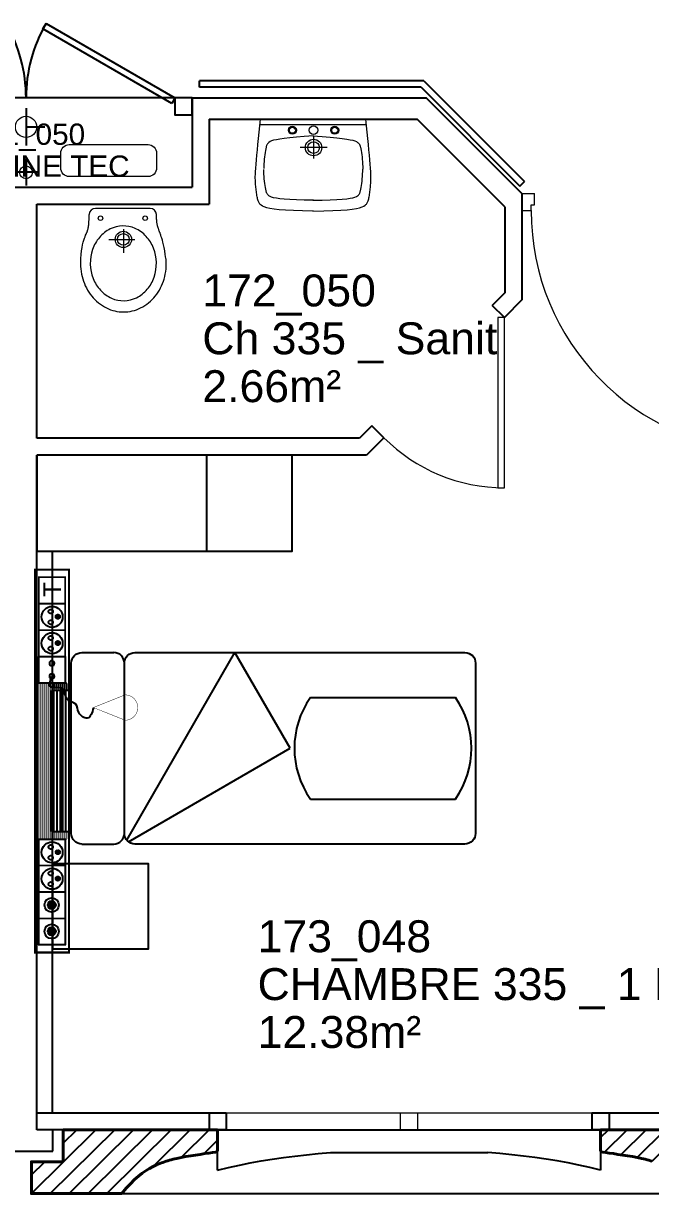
# Model space of a CAD drawing. Header units: metres. Extents: x 143.8 to 210.8, y 45.3 to 115.9.
# Drawn here: x 170.89 to 173.83, y 45.27 to 50.77 of the extents above; entities that cross this region are included whole.
import ezdxf

# ---------------------------------------------------------------- set-up
doc = ezdxf.new("R2010")
doc.units = ezdxf.units.M
doc.header["$LTSCALE"] = 0.6
doc.header["$MEASUREMENT"] = 0
for name, pattern in [('CACHÉ', [0.25, 0.125, -0.125]), ('CONTINU', [0]), ('HIDDEN2', [0.1875, 0.125, -0.0625])]:
    doc.linetypes.add(name, pattern=pattern)
doc.layers.get('0').update_dxf_attribs({"linetype": 'CONTINUOUS'})
for name, color, linetype in [('009 main courant', 181, 'CONTINUOUS'), ('010 Equipement CH', 7, 'CONTINUOUS'), ('400 Lits', 150, 'CONTINUOUS'), ('A_AGENC', 204, 'CONTINUOUS'), ('A_EQMP', 142, 'CONTINUOUS'), ('A_Etiqu_Gaine', 8, 'CONTINUOUS'), ('A_Etiqu_Gaine_code', 8, 'CONTINUOUS'), ('A_Etiqu_Local', 8, 'CONTINUOUS'), ('A_HACH_STRUC', 7, 'CONTINUOUS'), ('A_MUR_CLOIS', 8, 'CONTINU'), ('A_MURS_ALÈG', 7, 'CONTINU')]:
    doc.layers.add(name, color=color, linetype=linetype)
for name, color, linetype, lineweight in [('A_CHASS', 4, 'CONTINU', 0), ('A_MURS_STRU', 7, 'CONTINU', 40), ('A_PORTE', 8, 'CONTINU', 0), ('A_SANI', 5, 'CONTINU', 0)]:
    doc.layers.add(name, color=color, linetype=linetype, lineweight=lineweight)
doc.styles.add('Attribut', font='arial.ttf')
pattern_1 = [(0, (-148.712983, -85.579135), (0.0046875, 0.009375), [0, -0.009375])]

# ---------------------------------------------------------------- blocks, each defined once
blk = doc.blocks.new('TIRETTE-LIT')
at = {"layer": 'A_EQMP'}
h = blk.add_hatch(color=256, dxfattribs=at)
h.paths.add_polyline_path([(8.95, 3.75, 1), (6.05, 3.75, 1)])
h.paths.add_polyline_path([(6.05, -3.75, 1), (8.95, -3.75, 1)])
for p, q in [((0, 7.5), (0, -7.5)), ((15, 7.5), (0, 7.5)), ((15, -7.5), (15, 7.5)), ((0, -7.5), (15, -7.5))]:
    blk.add_line(p, q, dxfattribs=at)
at = {"layer": 'A_EQMP', "const_width": 0.24}
for points in [[(31.04, 21.42), (49.04, 28.62)], [(49.04, 28.62), (49.04, 14.22)], [(31.04, 21.42), (49.04, 14.22)]]:
    blk.add_lwpolyline(points, dxfattribs=at)
for points in [[(49.04, 14.22, 1), (49.04, 28.62, 1)], [(49.04, 27.42, 1.477033), (49.04, 27.42)]]:
    blk.add_lwpolyline(points, format="xyb", dxfattribs=at)
at = {"layer": 'A_EQMP'}
for centre in [(7.5, 3.75), (7.5, -3.75)]:
    blk.add_circle(centre, 1.45, dxfattribs=at)
blk.add_spline([(31.1, 21.54), (27.52, 27.45), (22.69, 24.22), (21.08, 19.57), (16.82, 17.32), (12.68, 10.42), (6.83, 9.91), (7.17, 3.87)], degree=3, dxfattribs=at)
blk = doc.blocks.new('A$C01C47C35')
at = {"layer": 'A_EQMP', "linetype": 'Continuous'}
h = blk.add_hatch(dxfattribs=at)
h.set_pattern_fill('DOTS', color=256, scale=0.15, style=0)
h.set_pattern_definition(pattern_1)
edge = h.paths.add_edge_path()
edge.add_line((1.2716, 0.4664), (1.2726, 0.4664))
edge.add_line((1.2726, 0.4664), (1.2726, 0.4839))
edge.add_line((1.2726, 0.4839), (0.5387, 0.4839))
edge.add_line((0.5387, 0.4839), (0.5387, 0.3239))
edge.add_line((0.5387, 0.3239), (0.574, 0.3239))
edge.add_line((0.574, 0.3239), (0.574, 0.4066))
edge.add_line((0.574, 0.4066), (0.905, 0.4066))
edge.add_line((0.905, 0.4066), (1.236, 0.4066))
edge.add_line((1.236, 0.4066), (1.236, 0.3499))
edge.add_spline(control_points=[(1.236, 0.3499), (1.2411, 0.3527), (1.2564, 0.3661), (1.2412, 0.4135), (1.2624, 0.4158), (1.2716, 0.4145)], knot_values=[28.337457, 28.337457, 28.337457, 28.337457, 30.502349, 36.382785, 39.476515, 39.476515, 39.476515, 39.476515], degree=3, periodic=0)
edge.add_line((1.2716, 0.4145), (1.2716, 0.4664))
at = {"layer": 'A_EQMP', "linetype": 'HIDDEN2'}
for points in [[(0.1237, 0.4052, 1), (0.0853, 0.4052, 1)], [(0.2478, 0.4052, 1), (0.2095, 0.4052, 1)], [(0.3424, 0.3767, 1), (0.3629, 0.3767, 1)], [(0.4665, 0.3767, 1), (0.487, 0.3767, 1)], [(1.4493, 0.3767, 1), (1.4697, 0.3767, 1)], [(1.5734, 0.3767, 1), (1.5939, 0.3767, 1)]]:
    blk.add_hatch(color=256, dxfattribs=at).paths.add_polyline_path(points)
at = {"layer": 'A_EQMP'}
h = blk.add_hatch(dxfattribs=at)
h.set_pattern_fill('PLASTI', color=1, scale=0.16551, style=0)
h.set_pattern_definition([(360, (-8.3594, 6.80946), (1e-17, 0.04137741), []), (360, (-8.3594, 6.81463), (1e-17, 0.04137741), []), (360, (-8.3594, 6.819804), (1e-17, 0.04137741), []), (360, (-8.3594, 6.83532), (1e-17, 0.04137741), [])])
h.paths.add_polyline_path([(1.236, 0.3239), (1.236, 0.4066), (0.905, 0.4066), (0.574, 0.4066), (0.574, 0.3239)])
at = {"layer": 'A_EQMP', "linetype": 'Continuous'}
h = blk.add_hatch(dxfattribs=at)
h.set_pattern_fill('DOTS', color=256, scale=0.15, style=0)
h.set_pattern_definition(pattern_1)
edge = h.paths.add_edge_path()
edge.add_spline(control_points=[(1.2716, 0.4145), (1.2624, 0.4158), (1.2412, 0.4135), (1.2564, 0.3661), (1.2411, 0.3527), (1.236, 0.3499)], knot_values=[28.337457, 28.337457, 28.337457, 28.337457, 31.431187, 37.311623, 39.476515, 39.476515, 39.476515, 39.476515], degree=3, periodic=0)
edge.add_line((1.236, 0.3499), (1.236, 0.3239))
edge.add_line((1.236, 0.3239), (1.2739, 0.3239))
edge.add_line((1.2739, 0.3239), (1.2739, 0.3423))
edge.add_line((1.2739, 0.3423), (1.2722, 0.3423))
edge.add_line((1.2722, 0.3423), (1.2722, 0.3423))
edge.add_line((1.2722, 0.3423), (1.2716, 0.3423))
edge.add_line((1.2716, 0.3423), (1.2716, 0.4145))
at = {"layer": 'A_EQMP'}
for p, q in [((0.574, 0.4066), (0.574, 0.3239)), ((0.905, 0.4066), (0.574, 0.4066)), ((0.905, 0.4066), (1.236, 0.4066)), ((1.236, 0.3239), (1.236, 0.4066)), ((0.574, 0.3239), (1.236, 0.3239))]:
    blk.add_line(p, q, dxfattribs=at)
for points, const_width in [([(1.805, 0.3239), (1.805, 0.4839), (0.005, 0.4839), (0.005, 0.3239)], 0.01), ([(0.5378, 0.3423), (0.5378, 0.4664), (0.0412, 0.4664), (0.0412, 0.3423)], 0.00828), ([(1.7688, 0.3423), (1.7688, 0.4664), (1.2722, 0.4664), (1.2722, 0.3423)], 0.00828)]:
    blk.add_lwpolyline(points, close=True, dxfattribs=dict(at, const_width=const_width))
at = {"layer": 'A_EQMP', "linetype": 'Continuous'}
blk.add_lwpolyline([(0.0412, 0.4664), (0.5378, 0.4664), (0.5378, 0.3423), (0.0412, 0.3423)], close=True, dxfattribs=at)
at = {"layer": 'A_EQMP', "const_width": 0.00828}
for points in [[(0.1654, 0.4664), (0.1654, 0.3423)], [(0.2895, 0.4664), (0.2895, 0.3423)], [(0.2895, 0.4664), (0.2895, 0.3423)], [(0.4136, 0.4664), (0.4136, 0.3423)], [(1.3964, 0.4664), (1.3964, 0.3423)], [(1.5205, 0.4664), (1.5205, 0.3423)], [(1.6446, 0.4664), (1.6446, 0.3423)], [(1.7688, 0.4664), (1.7688, 0.3423)]]:
    blk.add_lwpolyline(points, dxfattribs=at)
at = {"layer": 'A_EQMP'}
for centre, radius in [((0.3517, 0.4036), 0.0493), ((0.4759, 0.4036), 0.0493), ((1.4586, 0.4036), 0.0493), ((1.5827, 0.4036), 0.0493), ((0.1045, 0.4058), 0.0338), ((0.1045, 0.4052), 0.0192), ((0.2286, 0.4058), 0.0338), ((0.2286, 0.4052), 0.0192)]:
    blk.add_circle(centre, radius, dxfattribs=at)
at = {"layer": 'A_EQMP', "linetype": 'HIDDEN2'}
for centre in [(0.3265, 0.41), (0.3526, 0.3767), (0.3769, 0.41), (0.4506, 0.41), (0.4768, 0.3767), (0.5011, 0.41), (1.4334, 0.41), (1.4595, 0.3767), (1.4838, 0.41), (1.5575, 0.41), (1.5836, 0.3767), (1.6079, 0.41)]:
    blk.add_circle(centre, 0.0102, dxfattribs=at)
at = {"layer": 'A_EQMP', "linetype": 'HIDDEN2', "xscale": -0.00827548159, "yscale": 0.00827548159, "zscale": 0.00827548159, "rotation": 90}
blk.add_blockref('TIRETTE-LIT', (1.3337, 0.4664), dxfattribs=at)
at = {"layer": 'A_EQMP', "linetype": 'HIDDEN2', "insert": (1.6759, 0.4453), "char_height": 0.082755, "width": 0.124132, "attachment_point": 1}
blk.add_mtext('\\fArial|b0|i0|c0|p34;T', dxfattribs=at)
blk = doc.blocks.new('A_Etiqu_Local')
at = {"style": 'Attribut', "flags": 1}
for tag, p in [('CODE_HOPITAL', (-0.4463, 1.632)), ('CODE_SITE', (-0.4463, 1.407)), ('CODE_BATIMENT', (-0.4463, 1.182)), ('CODE_SECTEUR', (-0.4463, 0.957)), ('CODE_ETAGE', (-0.4463, 0.732)), ('NOM_NORMALISE', (-0.4463, -0.843)), ('SECTEUR_ACTIVITE', (-0.4463, -1.068)), ('SOUS_SECTEUR_ACTIVITE', (-0.4463, -1.293)), ('VOLUME', (-0.4463, -1.518)), ('SERVICE', (-0.4463, -1.743)), ('CODE_UG', (-0.4463, -1.968)), ('CODE_UA', (-0.4463, -2.193)), ('CODE_POLE', (-0.4463, -2.418)), ('OCCUPANT_EXTERNE', (-0.4463, -2.643)), ('DISPONIBILITE', (-0.4463, -2.868)), ('ACCES_HANDICAPES', (-0.4463, -3.093)), ('NATURE_SOL', (-0.4463, -3.318)), ('RISQUE_LABORATOIRE', (-0.4463, -3.543)), ('AMIANTE', (-0.4463, -3.768))]:
    blk.add_attdef(tag, p, '', height=0.15, dxfattribs=at)
at = {"layer": 'A_Etiqu_Local', "style": 'Attribut'}
for tag, p in [('CODE_PIECE', (-0.4463, 0.282)), ('NOM_USAGE', (-0.4463, 0.057)), ('SURFACE', (-0.4463, -0.168))]:
    blk.add_attdef(tag, p, '', height=0.15, dxfattribs=at)
blk = doc.blocks.new('A_Etiqu_Gaine')
at = {"style": 'Attribut', "flags": 1}
for tag, p in [('CODE_HOPITAL', (-0.4323, 0.8651)), ('CODE_SITE', (-0.4323, 0.7151)), ('CODE_BATIMENT', (-0.4323, 0.5651)), ('CODE_SECTEUR', (-0.4323, 0.4151)), ('CODE_ETAGE', (-0.4323, 0.2651)), ('NOM_NORMALISE', (-0.4323, -0.3349)), ('SECTEUR_ACTIVITE', (-0.4323, -0.4849)), ('SOUS_SECTEUR_ACTIVITE', (-0.4323, -0.6349)), ('SURFACE', (-0.4323, -0.7849)), ('CODE_UG', (-0.4323, -0.9349)), ('CODE_POLE', (-0.4323, -1.0849)), ('AMIANTE', (-0.4323, -1.2349))]:
    blk.add_attdef(tag, p, '', height=0.1, dxfattribs=at)
at = {"layer": 'A_Etiqu_Gaine', "style": 'Attribut'}
blk.add_attdef('NOM_USAGE', (-0.4323, -0.1849), '', height=0.1, dxfattribs=at)
at = {"layer": 'A_Etiqu_Gaine_code', "style": 'Attribut'}
blk.add_attdef('CODE_PIECE', (-0.4323, -0.0349), '', height=0.1, dxfattribs=at)
blk = doc.blocks.new('BROCA2-G169')
at = {"layer": '400 Lits', "linetype": 'Continuous'}
for p, q in [((26.124886, 2.275005), (26.274879, 2.275005)), ((26.33577, 1.39386), (26.844498, 2.275005)), ((27.104309, 1.825005), (26.844498, 2.275005)), ((26.324883, 1.425003), (26.324883, 2.225006)), ((26.343739, 1.385891), (27.104309, 1.825005)), ((26.124886, 1.375004), (26.274879, 1.375004))]:
    blk.add_line(p, q, dxfattribs=at)
for points in [[(26.124886, 1.375004, -0.414213), (26.074886, 1.425003), (26.074883, 2.225006, -0.414214), (26.124886, 2.275006)], [(26.274879, 1.375004, 0.414213), (26.324879, 1.425003), (26.324883, 2.225006, 0.414214), (26.274879, 2.275006)], [(26.374886, 1.375004, -0.414213), (26.324886, 1.425003), (26.324883, 2.225006, -0.414214), (26.374886, 2.275006)], [(26.374611, 2.275005), (27.924881, 2.275005, -0.414213), (27.974881, 2.225006), (27.974884, 1.425003, -0.414214), (27.924881, 1.375003), (26.374611, 1.375004)]]:
    blk.add_lwpolyline(points, format="xyb", dxfattribs=at)
blk = doc.blocks.new('BROCA2-G170')
at = {"layer": '400 Lits', "linetype": 'Continuous'}
for p, q in [((27.198807, 2.063557), (27.880386, 2.063557)), ((27.198807, 1.586452), (27.880386, 1.586452))]:
    blk.add_line(p, q, dxfattribs=at)
for start, end in [(145.007771, 214.992539), (325.007913, 34.99193)]:
    blk.add_arc((27.539597, 1.825005), 0.415985, start, end, dxfattribs=at)

msp = doc.modelspace()

# ---------------------------------------------------------------- hatches: boundary and pattern name
at = {"layer": 'A_HACH_STRUC'}
h = msp.add_hatch(dxfattribs=at)
h.set_pattern_fill('ANSI31', color=8, scale=0.5, angle=359.7696, style=0)
h.set_pattern_definition([(44.7696, (170.9252, 45.27117), (-0.044016, 0.0443715), [])])
h.paths.add_polyline_path([(171.8002, 45.5712), (171.7602, 45.5712), (171.0751, 45.5712), (171.0751, 45.4212), (170.9252, 45.4212), (170.9252, 45.2712), (171.3502, 45.2712), (171.3705, 45.296), (171.3903, 45.3178), (171.4095, 45.3367), (171.4282, 45.353), (171.4462, 45.3671), (171.4638, 45.3791), (171.4808, 45.3893), (171.4972, 45.3981), (171.5132, 45.4056), (171.5285, 45.4122), (171.5361, 45.4152), (171.5435, 45.418), (171.5509, 45.4208), (171.5585, 45.4233), (171.5661, 45.4258), (171.574, 45.4282), (171.5821, 45.4305), (171.5906, 45.4327), (171.5995, 45.4348), (171.6089, 45.4369), (171.6292, 45.441), (171.651, 45.445), (171.6736, 45.4488), (171.6965, 45.4524), (171.7188, 45.4557), (171.7401, 45.4589), (171.7595, 45.4617), (171.7764, 45.4643), (171.7903, 45.4665), (171.8002, 45.4683)])
h = msp.add_hatch(dxfattribs=at)
h.set_pattern_fill('ANSI31', color=8, scale=0.5, angle=359.7696, style=0)
h.set_pattern_definition([(44.7696, (173.60019, 45.27117), (-0.044016, 0.0443715), [])])
h.paths.add_polyline_path([(174.3253, 45.5712), (173.6002, 45.5712), (173.6002, 45.4683), (173.6101, 45.4665), (173.624, 45.4643), (173.6409, 45.4617), (173.6603, 45.4589), (173.6816, 45.4557), (173.7039, 45.4524), (173.7268, 45.4488), (173.7494, 45.445), (173.7712, 45.441), (173.7915, 45.4369), (173.8009, 45.4348), (173.8098, 45.4327), (173.8182, 45.4305), (173.8264, 45.4282), (173.8343, 45.4258), (173.8419, 45.4233), (173.8494, 45.4208), (173.8569, 45.418), (173.8643, 45.4152), (173.8718, 45.4122), (173.8872, 45.4056), (173.9032, 45.3981), (173.9196, 45.3893), (173.9366, 45.3791), (173.9541, 45.3671), (173.9722, 45.353), (173.9909, 45.3367), (174.0101, 45.3178), (174.0298, 45.296), (174.0502, 45.2712), (174.4752, 45.2712), (174.4752, 45.4212), (174.3253, 45.4212)])

# ---------------------------------------------------------------- linework, layer by layer
at = {"layer": '009 main courant', "color": 8, "linetype": 'Continuous'}
for p, q in [((171.7156, 50.4711), (171.7155, 50.5011)), ((172.7689, 50.5011), (171.7155, 50.5011)), ((172.7689, 50.5011), (173.2423, 50.0276)), ((172.7565, 50.4711), (171.7155, 50.4711)), ((172.7565, 50.4711), (173.2211, 50.0064)), ((173.2211, 50.0064), (173.2423, 50.0276))]:
    msp.add_line(p, q, dxfattribs=at)
at = {"layer": 'A_AGENC', "color": 8, "linetype": 'Continuous'}
for p, q in [((170.9787, 50.7451), (170.9937, 50.7711)), ((170.9937, 50.7711), (171.5999, 50.4211)), ((171.5849, 50.3951), (170.9787, 50.7451)), ((171.6799, 50.4211), (170.1199, 50.4211)), ((171.5999, 50.4211), (171.5849, 50.3951))]:
    msp.add_line(p, q, dxfattribs=at)
msp.add_lwpolyline([(171.5999, 50.4211), (171.5999, 50.3411), (171.6799, 50.3411), (171.6799, 50.4211)], dxfattribs=at)
for centre, start, end in [((170.1999, 50.4211), 360, 30), ((171.5999, 50.4211), 150, 180)]:
    msp.add_arc(centre, 0.7, start, end, dxfattribs=at)
at = {"layer": 'A_CHASS', "color": 8, "linetype": 'Continuous'}
for p, q in [((171.8402, 45.6512), (173.5602, 45.6512)), ((173.5602, 45.5712), (171.8402, 45.5712))]:
    msp.add_line(p, q, dxfattribs=at)
at = {"layer": 'A_CHASS', "color": 8, "linetype": 'CACHÉ'}
msp.add_lwpolyline([(172.6602, 45.5712), (172.6602, 45.6512), (172.7402, 45.6512), (172.7402, 45.5712)], close=True, dxfattribs=at)
at = {"layer": 'A_EQMP', "color": 8, "linetype": 'Continuous'}
for p, q in [((170.8998, 50.3727), (170.8998, 50.197)), ((170.8998, 50.2848), (170.9877, 50.2848)), ((170.8998, 50.1326), (170.8998, 50.0096)), ((170.9613, 50.0711), (170.8383, 50.0711)), ((171.7499, 48.2911), (171.7499, 48.7411)), ((171.0247, 45.6512), (171.0248, 48.2911))]:
    msp.add_line(p, q, dxfattribs=at)
for points in [[(170.9499, 48.7411), (170.9499, 48.2911), (172.1499, 48.2911), (172.1499, 48.7411)], [(171.0247, 46.4212), (171.4747, 46.4212), (171.4747, 46.8212), (171.0247, 46.8212)]]:
    msp.add_lwpolyline(points, close=True, dxfattribs=at)
at = {"layer": 'A_MUR_CLOIS', "color": 8, "linetype": 'Continuous'}
for p, q in [((171.6799, 50.4211), (171.6799, 50.0015)), ((171.6799, 50.4211), (172.7798, 50.4211)), ((173.2298, 49.9711), (172.7798, 50.4211)), ((171.7599, 50.3211), (171.7599, 49.9215)), ((171.7599, 50.3211), (172.7384, 50.3211)), ((173.1498, 49.9096), (172.7384, 50.3211)), ((170.1199, 50.0015), (171.6799, 50.0015)), ((173.2298, 49.9711), (173.2298, 49.4711)), ((170.9499, 49.9215), (171.7599, 49.9215)), ((170.9499, 48.8211), (170.9499, 49.9215)), ((173.1498, 49.9096), (173.1498, 49.5042)), ((173.1498, 49.5042), (173.0911, 49.4455)), ((173.1476, 49.3889), (173.0911, 49.4455)), ((173.2298, 49.4711), (173.1476, 49.3889)), ((172.5254, 48.8798), (172.4667, 48.821)), ((172.582, 48.8232), (172.5254, 48.8798)), ((172.4667, 48.8211), (170.9499, 48.8211)), ((172.582, 48.8232), (172.4998, 48.7411)), ((172.4998, 48.7411), (170.9499, 48.7411)), ((170.9502, 45.5712), (170.9499, 48.7411)), ((171.8402, 45.5712), (170.9502, 45.5712)), ((171.0251, 45.4712), (171.0251, 45.5712)), ((174.3753, 45.5712), (173.5602, 45.5712)), ((170.7753, 45.4712), (171.0251, 45.4712))]:
    msp.add_line(p, q, dxfattribs=at)
for points in [[(170.9502, 45.5712), (170.9502, 45.6512), (171.8402, 45.6512)], [(171.7602, 45.6512), (171.7602, 45.5712)], [(171.8402, 45.6512), (171.8402, 45.5712)], [(173.5602, 45.5712), (173.5602, 45.6512), (174.3753, 45.6512)], [(173.6402, 45.6512), (173.6402, 45.5712)]]:
    msp.add_lwpolyline(points, dxfattribs=at)
at = {"layer": 'A_MURS_ALÈG', "color": 8, "ltscale": 200}
for p, q in [((171.8002, 45.3812), (171.8002, 45.5712)), ((173.6002, 45.5712), (173.6002, 45.3812)), ((172.0048, 45.4247), (172.0567, 45.4332)), ((172.0567, 45.4332), (172.1093, 45.4408)), ((172.1093, 45.4408), (172.1627, 45.4477)), ((172.1627, 45.4477), (172.2174, 45.4539)), ((172.2174, 45.4539), (172.2733, 45.4595)), ((172.2733, 45.4595), (172.3308, 45.4646)), ((172.3308, 45.4646), (173.0696, 45.4646)), ((173.1271, 45.4595), (173.0696, 45.4646)), ((173.183, 45.4539), (173.1271, 45.4595)), ((173.2376, 45.4477), (173.183, 45.4539)), ((173.2911, 45.4408), (173.2376, 45.4477)), ((173.3437, 45.4332), (173.2911, 45.4408)), ((173.3956, 45.4247), (173.3437, 45.4332)), ((171.8002, 45.3812), (171.8514, 45.3936)), ((171.8514, 45.3936), (171.9024, 45.405)), ((171.9024, 45.405), (171.9535, 45.4153)), ((171.9535, 45.4153), (172.0048, 45.4247)), ((173.4469, 45.4153), (173.3956, 45.4247)), ((173.498, 45.405), (173.4469, 45.4153)), ((173.549, 45.3936), (173.498, 45.405)), ((173.6002, 45.3812), (173.549, 45.3936)), ((171.3502, 45.2712), (174.0502, 45.2712))]:
    msp.add_line(p, q, dxfattribs=at)
at = {"layer": 'A_MURS_ALÈG', "color": 8, "linetype": 'Continuous'}
msp.add_line((171.8002, 45.5712), (173.6002, 45.5712), dxfattribs=at)
at = {"layer": 'A_MURS_STRU', "color": 8, "linetype": 'Continuous'}
for p, q in [((171.0751, 45.4212), (171.0751, 45.5712)), ((171.8002, 45.5712), (171.0751, 45.5712)), ((171.8002, 45.4712), (171.8002, 45.5712)), ((173.6002, 45.5712), (174.3253, 45.5712)), ((173.6002, 45.4712), (173.6002, 45.5712))]:
    msp.add_line(p, q, dxfattribs=at)
for points in [[(171.3502, 45.2712), (171.3705, 45.296), (171.3903, 45.3178), (171.4095, 45.3367), (171.4282, 45.353), (171.4462, 45.3671), (171.4638, 45.3791), (171.4808, 45.3893), (171.4972, 45.3981), (171.5132, 45.4056), (171.5285, 45.4122), (171.5285, 45.4122), (171.5361, 45.4152), (171.5435, 45.418), (171.5509, 45.4208), (171.5585, 45.4233), (171.5661, 45.4258), (171.574, 45.4282), (171.5821, 45.4305), (171.5906, 45.4327), (171.5995, 45.4348), (171.6089, 45.4369), (171.6089, 45.4369), (171.6292, 45.441), (171.651, 45.445), (171.6736, 45.4488), (171.6965, 45.4524), (171.7188, 45.4557), (171.7401, 45.4589), (171.7595, 45.4617), (171.7764, 45.4643), (171.7903, 45.4665), (171.8003, 45.4684)], [(173.8419, 45.4233), (173.8343, 45.4258), (173.8264, 45.4282), (173.8182, 45.4305), (173.8098, 45.4327), (173.8009, 45.4348), (173.7915, 45.4369), (173.7915, 45.4369), (173.7712, 45.441), (173.7494, 45.445), (173.7268, 45.4488), (173.7039, 45.4524), (173.6816, 45.4557), (173.6603, 45.4589), (173.6409, 45.4617), (173.624, 45.4643), (173.6101, 45.4665), (173.6001, 45.4684)], [(171.0751, 45.4212), (170.9252, 45.4212), (170.9252, 45.2712), (171.3502, 45.2712)]]:
    msp.add_lwpolyline(points, dxfattribs=at)
at = {"layer": 'A_PORTE', "color": 8, "linetype": 'Continuous'}
for p, q in [((173.2298, 49.9711), (173.2298, 49.8911)), ((173.2298, 49.9711), (173.2897, 49.9711)), ((173.2897, 49.9188), (173.2897, 49.9711)), ((173.2298, 49.8911), (173.2737, 49.8911)), ((173.2737, 49.8911), (173.2737, 49.9188)), ((173.2737, 49.9188), (173.2897, 49.9188))]:
    msp.add_line(p, q, dxfattribs=at)
msp.add_lwpolyline([(173.1176, 49.3889), (173.1176, 48.5889), (173.1476, 48.5889), (173.1476, 49.3889)], close=True, dxfattribs=at)
at = {"layer": 'A_PORTE', "color": 8}
msp.add_arc((174.4057, 49.8911), 1.132, 180, 268.4814, dxfattribs=at)
at = {"layer": 'A_PORTE', "color": 8, "linetype": 'Continuous'}
msp.add_arc((173.1476, 49.3889), 0.8, 225, 270, dxfattribs=at)
at = {"layer": 'A_SANI', "color": 8, "linetype": 'Continuous'}
for p, q in [((171.9954, 50.2593), (171.9984, 50.2896)), ((171.9984, 50.2896), (172.0015, 50.3211)), ((172.0015, 50.3211), (172.4968, 50.3211)), ((172.0015, 50.2961), (172.4968, 50.2961)), ((172.4999, 50.2896), (172.4968, 50.3211)), ((172.5029, 50.2593), (172.4999, 50.2896)), ((171.9897, 50.2026), (171.9924, 50.2303)), ((171.9924, 50.2303), (171.9954, 50.2593)), ((172.2511, 50.2386), (172.2511, 50.1365)), ((172.5059, 50.2303), (172.5029, 50.2593)), ((172.5087, 50.2026), (172.5059, 50.2303)), ((171.9847, 50.1521), (171.9871, 50.1765)), ((171.9871, 50.1765), (171.9897, 50.2026)), ((172.3144, 50.1875), (172.1879, 50.1875)), ((172.5113, 50.1765), (172.5087, 50.2026)), ((172.5136, 50.1521), (172.5113, 50.1765)), ((171.9793, 50.0902), (171.9808, 50.1088)), ((171.9808, 50.1088), (171.9826, 50.1294)), ((171.9826, 50.1294), (171.9847, 50.1521)), ((172.5157, 50.1294), (172.5136, 50.1521)), ((172.5175, 50.1088), (172.5157, 50.1294)), ((172.519, 50.0902), (172.5175, 50.1088)), ((171.9774, 50.0533), (171.9776, 50.0597)), ((171.9774, 50.0473), (171.9774, 50.0533)), ((171.9776, 50.0597), (171.9779, 50.0665)), ((171.9779, 50.0665), (171.9783, 50.0738)), ((171.9783, 50.0738), (171.9793, 50.0902)), ((172.5201, 50.0738), (172.519, 50.0902)), ((172.5204, 50.0665), (172.5201, 50.0738)), ((172.5207, 50.0597), (172.5204, 50.0665)), ((172.5209, 50.0533), (172.5207, 50.0597)), ((172.5209, 50.0473), (172.5209, 50.0533)), ((171.9774, 50.0415), (171.9774, 50.0473)), ((171.9775, 50.0358), (171.9774, 50.0415)), ((171.9777, 50.0302), (171.9775, 50.0358)), ((171.978, 50.0246), (171.9777, 50.0302)), ((171.9784, 50.0189), (171.978, 50.0246)), ((171.9789, 50.013), (171.9784, 50.0189)), ((171.9794, 50.0068), (171.9789, 50.013)), ((171.98, 50.0004), (171.9794, 50.0068)), ((171.9807, 49.9939), (171.98, 50.0004)), ((171.9815, 49.9874), (171.9807, 49.9939)), ((172.5168, 49.9874), (172.5176, 49.9939)), ((172.5176, 49.9939), (172.5183, 50.0004)), ((172.5183, 50.0004), (172.5189, 50.0068)), ((172.5189, 50.0068), (172.5194, 50.013)), ((172.5194, 50.013), (172.5199, 50.0189)), ((172.5199, 50.0189), (172.5203, 50.0246)), ((172.5203, 50.0246), (172.5206, 50.0302)), ((172.5206, 50.0302), (172.5208, 50.0358)), ((172.5208, 50.0358), (172.5209, 50.0415)), ((172.5209, 50.0415), (172.5209, 50.0473)), ((171.9823, 49.9808), (171.9815, 49.9874)), ((171.9832, 49.9743), (171.9823, 49.9808)), ((171.9841, 49.9681), (171.9832, 49.9743)), ((171.985, 49.962), (171.9841, 49.9681)), ((171.986, 49.9563), (171.985, 49.962)), ((171.9871, 49.951), (171.986, 49.9563)), ((171.9881, 49.9461), (171.9871, 49.951)), ((171.9893, 49.9417), (171.9881, 49.9461)), ((171.9905, 49.9377), (171.9893, 49.9417)), ((172.5078, 49.9377), (172.5091, 49.9417)), ((172.5091, 49.9417), (172.5102, 49.9461)), ((172.5102, 49.9461), (172.5113, 49.951)), ((172.5113, 49.951), (172.5123, 49.9563)), ((172.5123, 49.9563), (172.5133, 49.962)), ((172.5133, 49.962), (172.5142, 49.9681)), ((172.5142, 49.9681), (172.5152, 49.9743)), ((172.5152, 49.9743), (172.516, 49.9808)), ((172.516, 49.9808), (172.5168, 49.9874)), ((171.4833, 49.9015), (171.2261, 49.9015)), ((171.9918, 49.934), (171.9905, 49.9377)), ((171.9933, 49.9306), (171.9918, 49.934)), ((171.995, 49.9275), (171.9933, 49.9306)), ((171.9969, 49.9247), (171.995, 49.9275)), ((171.999, 49.922), (171.9969, 49.9247)), ((172.0015, 49.9195), (171.999, 49.922)), ((172.0042, 49.9172), (172.0015, 49.9195)), ((172.0108, 49.9126), (172.0042, 49.9172)), ((172.0195, 49.9084), (172.0108, 49.9126)), ((172.0311, 49.9046), (172.0195, 49.9084)), ((172.0461, 49.9011), (172.0311, 49.9046)), ((172.0654, 49.898), (172.0461, 49.9011)), ((172.0897, 49.8954), (172.0654, 49.898)), ((172.1197, 49.8931), (172.0897, 49.8954)), ((172.1562, 49.8914), (172.1197, 49.8931)), ((172.1997, 49.8901), (172.1562, 49.8914)), ((172.2511, 49.8893), (172.1997, 49.8901)), ((172.2472, 49.8893), (172.2986, 49.8901)), ((172.2986, 49.8901), (172.3422, 49.8914)), ((172.3422, 49.8914), (172.3786, 49.8931)), ((172.3786, 49.8931), (172.4086, 49.8954)), ((172.4086, 49.8954), (172.4329, 49.898)), ((172.4329, 49.898), (172.4522, 49.9011)), ((172.4522, 49.9011), (172.4673, 49.9046)), ((172.4673, 49.9046), (172.4788, 49.9084)), ((172.4788, 49.9084), (172.4875, 49.9126)), ((172.4875, 49.9126), (172.4941, 49.9172)), ((172.4941, 49.9172), (172.4969, 49.9195)), ((172.4969, 49.9195), (172.4993, 49.922)), ((172.4993, 49.922), (172.5014, 49.9247)), ((172.5014, 49.9247), (172.5033, 49.9275)), ((172.5033, 49.9275), (172.505, 49.9306)), ((172.505, 49.9306), (172.5065, 49.934)), ((172.5065, 49.934), (172.5078, 49.9377)), ((171.196, 49.8695), (171.1962, 49.8727)), ((171.5134, 49.8695), (171.5133, 49.8727)), ((171.3572, 49.8046), (171.3572, 49.6923)), ((171.2888, 49.7557), (171.4109, 49.7557))]:
    msp.add_line(p, q, dxfattribs=at)
for points in [[(172.2514, 50.2422), (172.2074, 50.2392), (172.1702, 50.2363), (172.1391, 50.2334), (172.1134, 50.2305), (172.0927, 50.2276), (172.0763, 50.2246), (172.0635, 50.2216), (172.0538, 50.2185), (172.0466, 50.2153), (172.0412, 50.2119), (172.0412, 50.2119), (172.039, 50.2102), (172.037, 50.2085), (172.0354, 50.2066), (172.0339, 50.2046), (172.0326, 50.2025), (172.0315, 50.2002), (172.0305, 50.1978), (172.0296, 50.1951), (172.0288, 50.1921), (172.028, 50.1889), (172.028, 50.1889), (172.0264, 50.1816), (172.0248, 50.1732), (172.0233, 50.164), (172.0219, 50.154), (172.0206, 50.1436), (172.0194, 50.1327), (172.0184, 50.1216), (172.0176, 50.1104), (172.017, 50.0994), (172.0167, 50.0886)], [(172.248, 50.2422), (172.292, 50.2392), (172.3292, 50.2363), (172.3603, 50.2334), (172.3859, 50.2305), (172.4067, 50.2276), (172.4231, 50.2246), (172.4359, 50.2216), (172.4456, 50.2185), (172.4528, 50.2153), (172.4582, 50.2119), (172.4582, 50.2119), (172.4604, 50.2102), (172.4623, 50.2085), (172.464, 50.2066), (172.4655, 50.2046), (172.4668, 50.2025), (172.4679, 50.2002), (172.4689, 50.1978), (172.4698, 50.1951), (172.4706, 50.1921), (172.4714, 50.1889), (172.4714, 50.1889), (172.473, 50.1816), (172.4746, 50.1732), (172.4761, 50.1639), (172.4775, 50.1539), (172.4788, 50.1433), (172.48, 50.1322), (172.481, 50.1208), (172.4818, 50.1093), (172.4824, 50.0978), (172.4828, 50.0864)], [(172.2514, 49.9402), (172.2074, 49.9406), (172.1702, 49.9414), (172.1391, 49.9427), (172.1134, 49.9444), (172.0927, 49.9465), (172.0763, 49.9489), (172.0635, 49.9516), (172.0538, 49.9545), (172.0466, 49.9576), (172.0412, 49.961), (172.0412, 49.961), (172.039, 49.9627), (172.037, 49.9644), (172.0354, 49.9663), (172.0339, 49.9683), (172.0326, 49.9704), (172.0315, 49.9727), (172.0305, 49.9751), (172.0296, 49.9778), (172.0288, 49.9808), (172.028, 49.984), (172.028, 49.984), (172.0264, 49.9913), (172.0248, 49.9997), (172.0233, 50.0089), (172.0219, 50.0188), (172.0206, 50.0293), (172.0194, 50.0402), (172.0184, 50.0513), (172.0176, 50.0625), (172.017, 50.0735), (172.0167, 50.0843)], [(172.248, 49.9402), (172.292, 49.9406), (172.3292, 49.9414), (172.3603, 49.9427), (172.3859, 49.9444), (172.4067, 49.9465), (172.4231, 49.9489), (172.4359, 49.9516), (172.4456, 49.9545), (172.4528, 49.9576), (172.4582, 49.961), (172.4582, 49.961), (172.4604, 49.9627), (172.4623, 49.9644), (172.464, 49.9663), (172.4655, 49.9683), (172.4668, 49.9704), (172.4679, 49.9727), (172.4689, 49.9751), (172.4698, 49.9778), (172.4706, 49.9808), (172.4714, 49.984), (172.4714, 49.984), (172.473, 49.9913), (172.4746, 49.9997), (172.4761, 50.009), (172.4775, 50.019), (172.4788, 50.0296), (172.48, 50.0407), (172.481, 50.0521), (172.4818, 50.0636), (172.4824, 50.0751), (172.4828, 50.0865)], [(171.157, 49.6654), (171.1587, 49.6848), (171.1608, 49.702), (171.1632, 49.7171), (171.1659, 49.7305), (171.1687, 49.7421), (171.1716, 49.7522), (171.1745, 49.761), (171.1774, 49.7686), (171.18, 49.7752), (171.1825, 49.781), (171.1825, 49.781), (171.1836, 49.7836), (171.1846, 49.786), (171.1855, 49.7884), (171.1864, 49.7906), (171.1872, 49.7927), (171.188, 49.7948), (171.1887, 49.7969), (171.1894, 49.7989), (171.19, 49.801), (171.1905, 49.803), (171.1905, 49.803), (171.1911, 49.8052), (171.1916, 49.8074), (171.192, 49.8096), (171.1925, 49.8118), (171.1929, 49.8141), (171.1932, 49.8164), (171.1936, 49.8187), (171.1939, 49.8209), (171.1942, 49.8232), (171.1944, 49.8255), (171.1944, 49.8255), (171.1948, 49.8299), (171.1952, 49.8342), (171.1955, 49.8385), (171.1957, 49.8428), (171.1958, 49.847), (171.1959, 49.8513), (171.196, 49.8557), (171.196, 49.8602), (171.196, 49.8648), (171.196, 49.8695)], [(171.5574, 49.6654), (171.5544, 49.6848), (171.5515, 49.702), (171.5487, 49.7171), (171.5459, 49.7305), (171.5431, 49.7421), (171.5405, 49.7522), (171.538, 49.761), (171.5356, 49.7686), (171.5334, 49.7752), (171.5313, 49.781), (171.5313, 49.781), (171.5304, 49.7836), (171.5295, 49.786), (171.5286, 49.7884), (171.5278, 49.7906), (171.5269, 49.7927), (171.5262, 49.7948), (171.5254, 49.7969), (171.5247, 49.7989), (171.5239, 49.801), (171.5232, 49.803), (171.5232, 49.803), (171.5225, 49.8052), (171.5217, 49.8074), (171.521, 49.8096), (171.5203, 49.8118), (171.5196, 49.8141), (171.519, 49.8164), (171.5183, 49.8187), (171.5177, 49.8209), (171.5172, 49.8232), (171.5167, 49.8255), (171.5167, 49.8255), (171.5158, 49.8299), (171.5151, 49.8342), (171.5145, 49.8385), (171.5141, 49.8428), (171.5138, 49.847), (171.5136, 49.8513), (171.5135, 49.8557), (171.5134, 49.8602), (171.5134, 49.8648), (171.5134, 49.8695)]]:
    msp.add_lwpolyline(points, dxfattribs=at)
msp.add_lwpolyline([(171.5132, 50.1615), (171.5132, 50.0915, -0.414214), (171.4732, 50.0515), (171.1032, 50.0515, -0.414214), (171.0632, 50.0915), (171.0632, 50.1615, -0.414214), (171.1032, 50.2015), (171.4732, 50.2015, -0.414214)], format="xyb", close=True, dxfattribs=at)
for points in [[(171.419, 49.4819, 0.102556), (171.4695, 49.5214, 0.093461), (171.5017, 49.5782, 0.177029), (171.4989, 49.7146, 0.093461), (171.4644, 49.77, 0.102556), (171.4122, 49.8074, 0.222835), (171.2954, 49.805, 0.102556), (171.2448, 49.7654, 0.093461), (171.2126, 49.7087, 0.177185), (171.2154, 49.5722, 0.093461), (171.25, 49.5169, 0.102556), (171.3021, 49.4795, 0.222941), (171.419, 49.4819)], [(171.1561, 49.6647, 0.092603), (171.1662, 49.5698, 0.097518), (171.2086, 49.4895, 0.107322), (171.278, 49.4338, 0.116228), (171.3582, 49.4149, 0.11669), (171.4383, 49.4338, 0.108258), (171.5071, 49.4895, 0.098236), (171.5487, 49.5697, 0.092772), (171.5581, 49.6647, 0.094013)]]:
    msp.add_lwpolyline(points, format="xyb", dxfattribs=at)
for centre, radius in [((170.8998, 50.2848), 0.05), ((172.1516, 50.269), 0.0189), ((172.1516, 50.269), 0.0144), ((172.2511, 50.269), 0.0204), ((172.3506, 50.269), 0.0189), ((172.3506, 50.269), 0.0144), ((172.2511, 50.1875), 0.0387), ((172.2511, 50.1875), 0.0274), ((170.8998, 50.0711), 0.03), ((171.2497, 49.8554), 0.0105), ((171.4597, 49.8554), 0.0105), ((171.3572, 49.7557), 0.0383), ((171.3572, 49.7557), 0.0276)]:
    msp.add_circle(centre, radius, dxfattribs=at)
for centre, start, end in [((171.2261, 49.8715), 90, 177.8165), ((171.4833, 49.8715), 2.1835, 90)]:
    msp.add_arc(centre, 0.03, start, end, dxfattribs=at)

# ---------------------------------------------------------------- block references
at = {"layer": '010 Equipement CH', "color": 8, "linetype": 'Continuous', "rotation": 90}
msp.add_blockref('A$C01C47C35', (171.426, 46.3991), dxfattribs=at)
at = {"layer": '400 Lits', "color": 8}
for name in ['BROCA2-G169', 'BROCA2-G170']:
    msp.add_blockref(name, (145.0373, 45.5391), dxfattribs=at)
at = {"layer": 'A_Etiqu_Gaine', "color": 8}
ref = msp.add_blockref('A_Etiqu_Gaine', (171.0662, 50.2352), dxfattribs=at)
ref.add_attrib('CODE_PIECE', '171_050', (170.6339, 50.2003), dxfattribs={"layer": 'A_Etiqu_Gaine_code', "height": 0.1, "style": 'Attribut'})
ref.add_attrib('NOM_USAGE', 'GAINE TEC', (170.6339, 50.0503), dxfattribs={"height": 0.1, "style": 'Attribut'})
at = {"layer": 'A_Etiqu_Local', "color": 8}
ref = msp.add_blockref('A_Etiqu_Local', (172.1746, 49.1591), dxfattribs=at)
ref.add_attrib('CODE_PIECE', '172_050', (171.7282, 49.441), dxfattribs={"height": 0.15, "style": 'Attribut'})
ref.add_attrib('NOM_USAGE', 'Ch 335 _ Sanit', (171.7282, 49.216), dxfattribs={"height": 0.15, "style": 'Attribut'})
ref.add_attrib('SURFACE', '2.66m²', (171.7282, 48.991), dxfattribs={"height": 0.15, "style": 'Attribut'})
ref = msp.add_blockref('A_Etiqu_Local', (172.4343, 46.1238), dxfattribs=at)
ref.add_attrib('CODE_PIECE', '173_048', (171.9879, 46.4057), dxfattribs={"height": 0.15, "style": 'Attribut'})
ref.add_attrib('NOM_USAGE', 'CHAMBRE 335 _ 1 LIT', (171.9879, 46.1807), dxfattribs={"height": 0.15, "style": 'Attribut'})
ref.add_attrib('SURFACE', '12.38m²', (171.9879, 45.9557), dxfattribs={"height": 0.15, "style": 'Attribut'})

doc.saveas('drawing.dxf')
